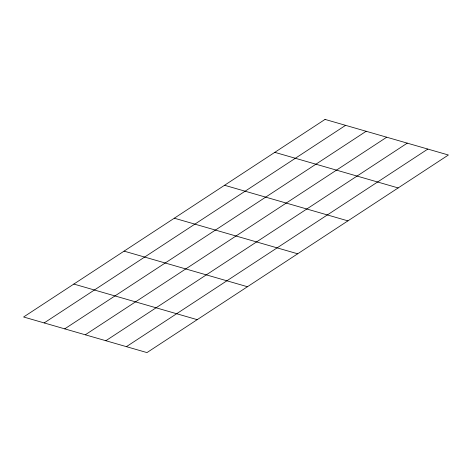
<?xml version="1.0" encoding="UTF-8"?>
<svg xmlns="http://www.w3.org/2000/svg" width="472" height="472" viewBox="0 0 472 472"><rect width="100%" height="100%" fill="white"/><g stroke="black" fill="none" stroke-linecap="round" stroke-linejoin="round"><path stroke-width="0.71" d="M44.161 322.931L345.598 125.34M64.723 328.86L366.16 131.275M85.279 334.796L386.721 137.204M105.84 340.725L407.277 143.14M126.402 346.66L427.838 149.069M274.798 152.338L398.161 187.933M224.56 185.272L347.923 220.867M174.321 218.206L297.679 253.794M124.077 251.133L247.44 286.728M73.838 284.067L197.202 319.662M325.037 119.41L23.6 316.995L146.963 352.59L448.4 155.005L325.037 119.41"/></g></svg>
